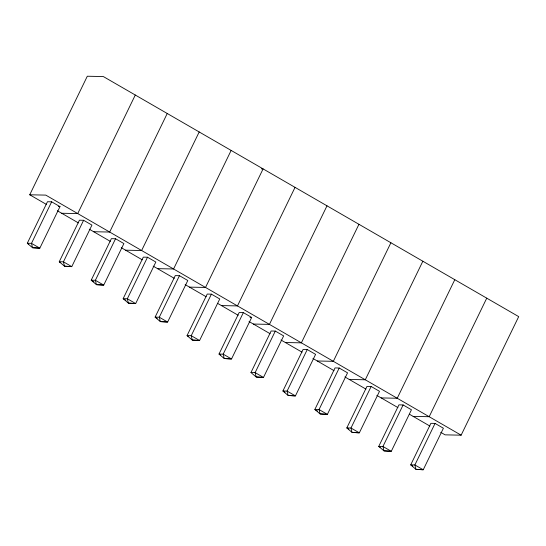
<?xml version="1.0" encoding="UTF-8"?>
<svg xmlns="http://www.w3.org/2000/svg" width="546" height="546" viewBox="0 0 546 546"><rect width="100%" height="100%" fill="white"/><g stroke="black" fill="none" stroke-linecap="round" stroke-linejoin="round"><path stroke-width="0.82" d="M46.437 204.436L29.737 194.785L87.305 76.228L103.344 76.563L518.7 316.625L461.131 435.182L445.092 434.848L440.738 432.336M51.652 201.815L31.484 243.352L32.521 247.727L39.824 248.171L59.992 206.634L51.652 201.815L47.468 201.733L27.3 243.263L32.521 247.727L39.824 248.171L31.484 243.352L27.3 243.263L28.692 244.069M135.292 95.024L77.723 213.582L61.684 213.254M83.606 220.284L63.438 261.821L64.476 266.189L71.772 266.639L91.94 225.102L83.606 220.284L79.416 220.195L59.248 261.732L64.476 266.189L71.772 266.639L63.438 261.821L59.248 261.732L60.64 262.537M167.24 113.493L109.678 232.05L93.639 231.716M115.554 238.752L95.386 280.282L96.424 284.657L103.726 285.101L123.894 243.571L115.554 238.752L111.37 238.663L91.202 280.2L96.424 284.657L103.726 285.101L95.386 280.282L91.202 280.2L93.98 281.804M199.194 131.961L141.626 250.518L125.587 250.184M147.509 257.221L127.341 298.751L128.371 303.126L135.674 303.569L155.842 262.039L147.509 257.221L143.318 257.132L123.15 298.662L128.371 303.126L135.674 303.569L127.341 298.751L123.15 298.662L125.928 300.273M231.142 150.43L173.573 268.98L157.535 268.652M179.457 275.682L159.289 317.219L160.326 321.594L167.629 322.038L187.797 280.501L179.457 275.682L175.273 275.6L155.105 317.13L160.326 321.594L167.629 322.038L159.289 317.219L155.105 317.13L157.187 318.338M211.404 294.151L191.236 335.688L192.274 340.056L199.577 340.506L219.745 298.969L211.404 294.151L207.221 294.062L187.053 335.599L192.274 340.056L199.577 340.506L191.236 335.688L187.053 335.599L188.445 336.404M295.045 187.36L237.476 305.917L221.437 305.583M243.359 312.619L223.191 354.149L224.229 358.524L231.524 358.968L251.692 317.438L243.359 312.619L239.175 312.53L219.001 354.067L224.229 358.524L231.524 358.968L223.191 354.149L219.001 354.067L220.393 354.866M326.999 205.828L269.431 324.385L253.392 324.051M250.955 372.529L271.123 330.999L275.307 331.081L283.647 335.906L263.479 377.436L256.176 376.993L250.955 372.529L255.139 372.618L263.479 377.436L256.176 376.993L255.139 372.618L275.307 331.081M358.947 224.297L301.378 342.847L285.34 342.519M307.262 349.549L287.094 391.086L288.124 395.461L295.427 395.905L315.595 354.368L307.262 349.549L303.071 349.467L282.903 390.997L288.124 395.461L295.427 395.905L287.094 391.086L282.903 390.997L284.992 392.205M390.895 242.758L333.333 361.315L317.287 360.988M339.209 368.018L319.041 409.555L320.079 413.923L327.382 414.373L347.549 372.836L339.209 368.018L335.026 367.929L314.858 409.466L320.079 413.923L327.382 414.373L319.041 409.555L314.858 409.466L317.635 411.07M422.85 261.227L365.281 379.784L349.242 379.45M371.157 386.486L350.989 428.016L352.027 432.391L359.329 432.835L379.497 391.305L371.157 386.486L366.973 386.397L346.806 427.934L352.027 432.391L359.329 432.835L350.989 428.016L346.806 427.934L348.894 429.136M454.798 279.695L397.229 398.252L381.19 397.918M403.112 404.948L382.944 446.485L383.981 450.86L391.284 451.303L411.452 409.773L403.112 404.948L398.928 404.866L378.76 446.396L383.981 450.86L391.284 451.303L382.944 446.485L378.76 446.396L380.146 447.201M486.752 298.164L429.183 416.714L413.145 416.386M435.06 423.416L414.892 464.953L415.929 469.328L423.232 469.772L443.4 428.235L435.06 423.416L430.876 423.334L410.708 464.864L415.929 469.328L423.232 469.772L414.892 464.953L410.708 464.864L412.79 466.072M261.404 168.857L263.097 168.891L205.528 287.449L189.489 287.121M29.737 194.785L45.775 195.113L461.131 435.182M58.32 206.6L59.992 206.634M250.02 317.403L251.692 317.438M57.33 210.736L78.385 222.905M89.278 229.197L110.34 241.373M121.232 247.666L142.288 259.835M153.18 266.134L174.235 278.303M185.128 284.603L206.19 296.771M217.806 303.487L238.138 315.24M249.031 321.533L270.093 333.702M280.985 340.001L302.04 352.17M312.933 358.469L333.995 370.638M344.888 376.931L365.943 389.107M376.836 395.4L397.891 407.569M409.514 414.284L429.845 426.037"/></g></svg>
